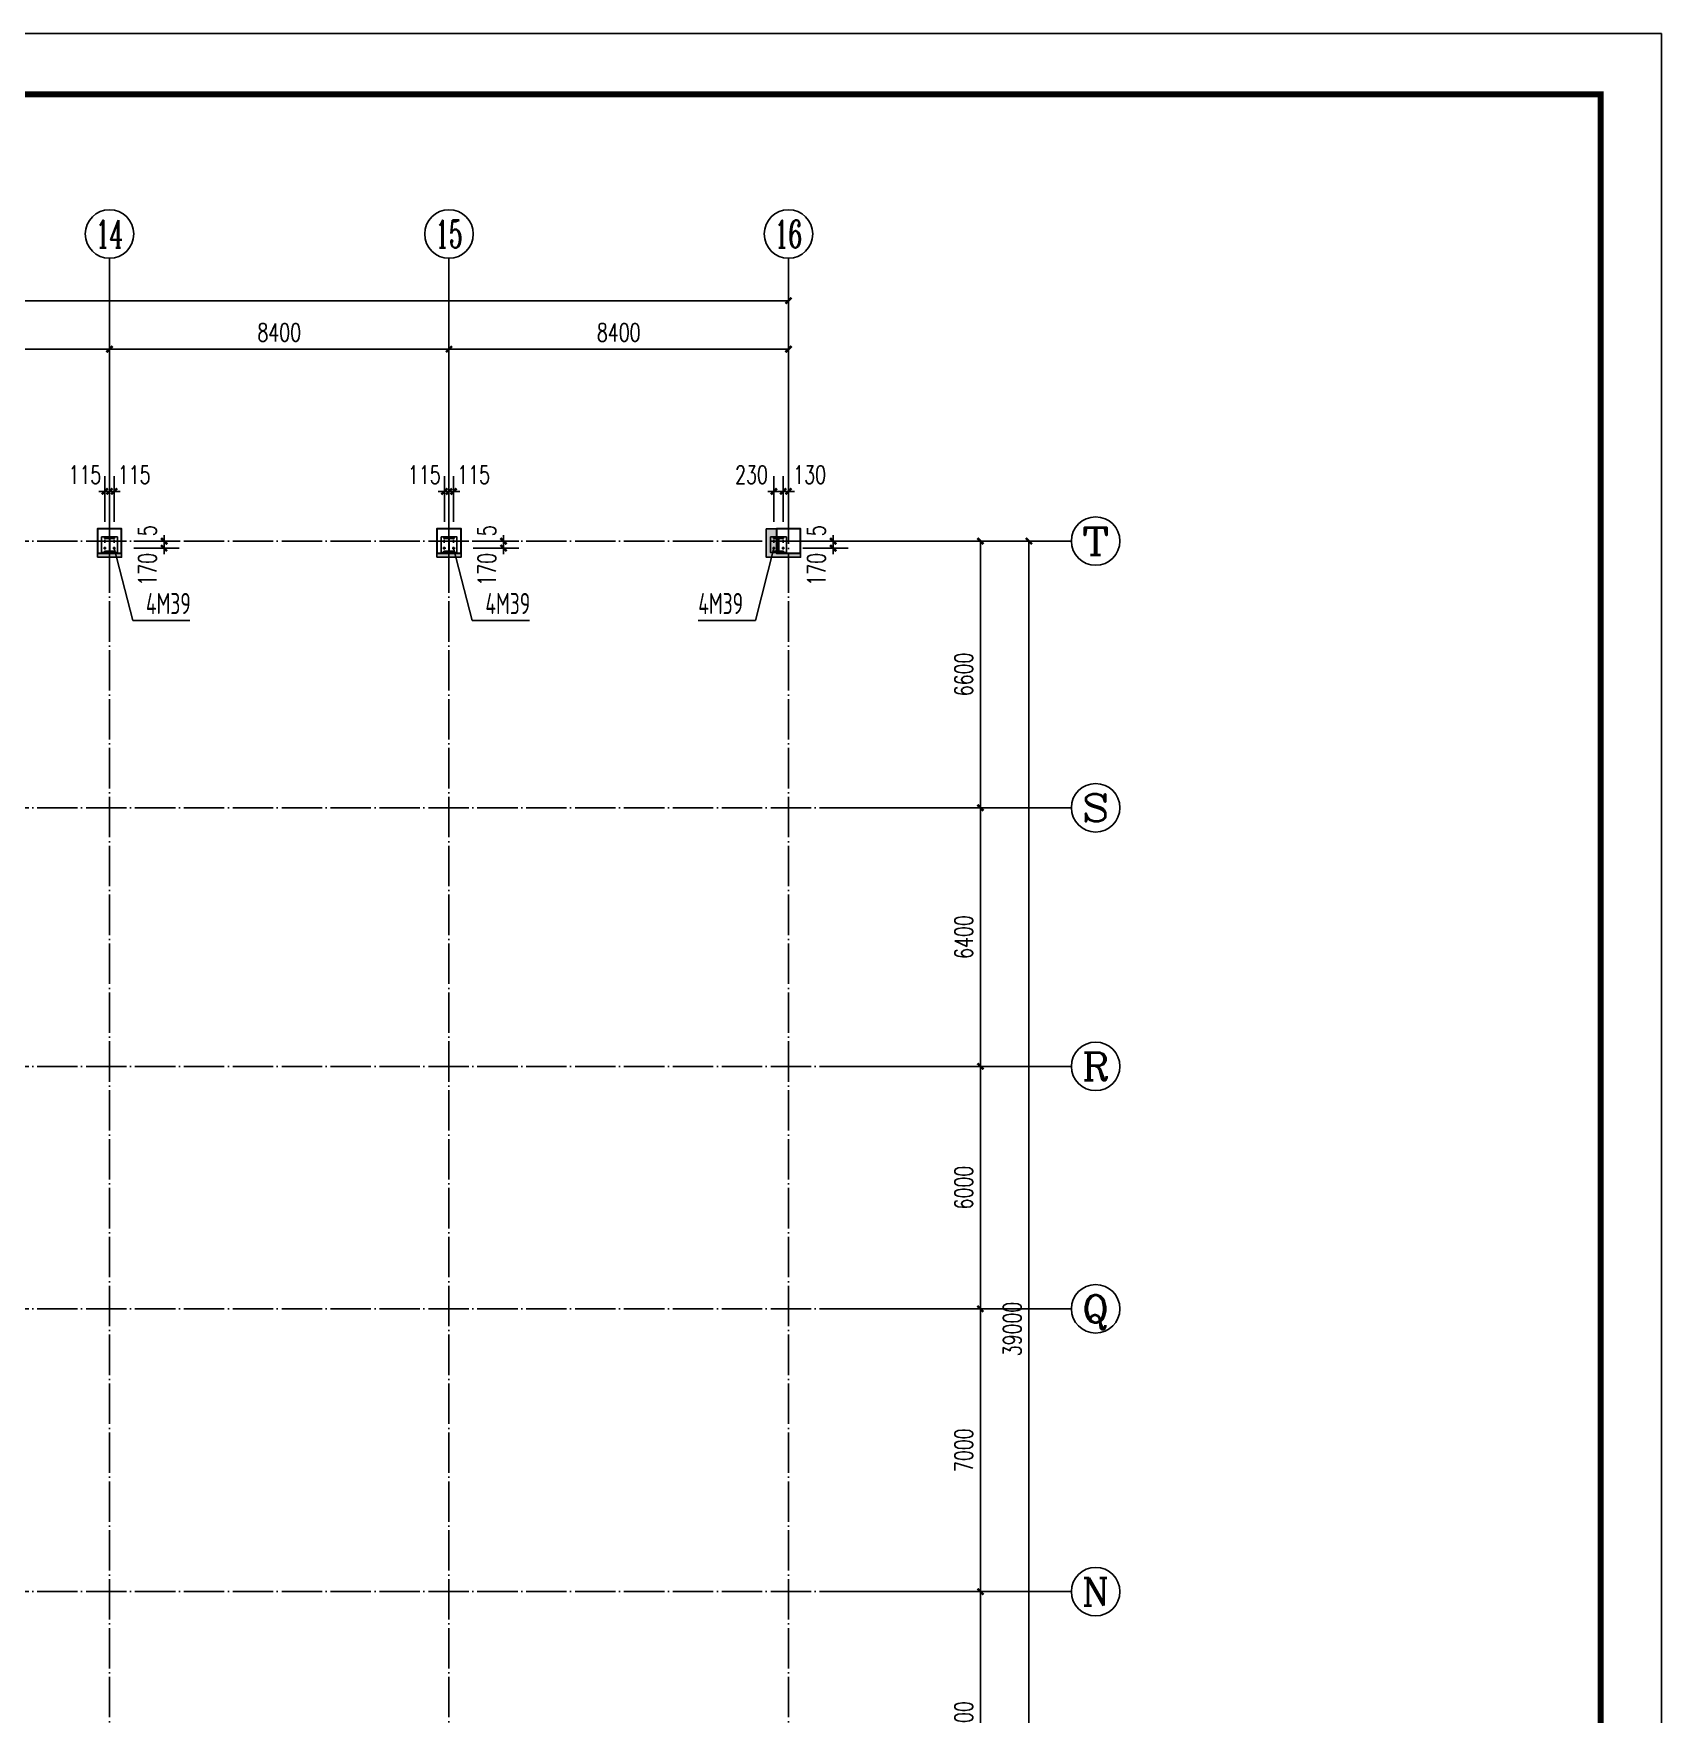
# Model space of a CAD drawing. Extents: x 712773 to 1022356, y -298958 to 209542.
# Drawn here: x 798645 to 838923, y -10254 to 31342 of the extents above; entities that cross this region are included whole.
import ezdxf
from ezdxf.enums import TextEntityAlignment as Align

# ---------------------------------------------------------------- set-up
doc = ezdxf.new("R2010")
doc.units = 0
doc.header["$LTSCALE"] = 500
doc.header["$MEASUREMENT"] = 0
doc.linetypes.add('DOTE', pattern=[2.42, 2, -0.2, 0.02, -0.2])
doc.layers.get('0').update_dxf_attribs({"linetype": 'CONTINUOUS'})
doc.layers.get('DEFPOINTS').update_dxf_attribs({"linetype": 'CONTINUOUS'})
doc.layers.add('0S-柱-线', color=50, linetype='CONTINUOUS', lineweight=30)
doc.layers.add('10', color=7, linetype='CONTINUOUS', lineweight=18)
for name, color, linetype in [('AXIS', 3, 'CONTINUOUS'), ('AXIS_TEXT', 7, 'CONTINUOUS'), ('DIM_LEAD', 3, 'CONTINUOUS'), ('DOTE', 1, 'DOTE'), ('PUB_DIM', 3, 'CONTINUOUS'), ('PUB_TEXT', 7, 'CONTINUOUS'), ('T-TK', 157, 'CONTINUOUS'), ('梁柱', 4, 'CONTINUOUS'), ('照明平面标注层', 111, 'CONTINUOUS')]:
    doc.layers.add(name, color=color, linetype=linetype)
doc.styles.add('_TCH_AXIS', font='COMPLEX', dxfattribs={"bigfont": 'GBCBIG'})
doc.styles.add('_TCH_DIM_T3', font='SIMPLEX', dxfattribs={"width": 0.705882, "bigfont": 'GBCBIG'})
doc.styles.add('COMPLEX', font='COMPLEX')
doc.styles.add('TSSD_Rein', font='tssdeng.shx', dxfattribs={"width": 0.7, "bigfont": 'hztxt.shx'})
doc.dimstyles.new('_TCH_ARCH&&150', dxfattribs={"dimtxt": 446.25, "dimasz": 150, "dimexe": 375, "dimexo": 450, "dimgap": 189.375, "dimtad": 1, "dimdec": 0, "dimzin": 0, "dimdsep": 46, "dimtxsty": '_TCH_DIM_T3', "dimblk": 'ARCHTICK', "dimcen": 0.09, "dimclrt": 7, "dimazin": 2, "dimtfac": 1, "dimtdec": 0, "dimtix": 1, "dimtmove": 2, "dimatfit": 3, "dimfxl": 0, "dimtolj": 1, "dimtzin": 0, "dimarcsym": 0})

# ---------------------------------------------------------------- blocks, each defined once
blk = doc.blocks.new('A1E图框')
at = {"layer": 'T-TK'}
for p in [(34800, -24700), (118900, -84100)]:
    blk.add_line(p, (118900, -24700), dxfattribs=at)
at = {"layer": 'T-TK', "const_width": 100}
blk.add_lwpolyline([(37300, -83100), (117900, -83100), (117900, -25700), (37300, -25700)], close=True, dxfattribs=at)
blk = doc.blocks.new('esrghhbgsehbgrth')
for p, q in [((752034, -20373), (752034, -20443)), ((752264, -20373), (752264, -20443)), ((751999, -20408), (752069, -20408)), ((751999, -20578), (752069, -20578)), ((752034, -20543), (752034, -20613)), ((752229, -20408), (752299, -20408)), ((752229, -20578), (752299, -20578)), ((752264, -20543), (752264, -20613))]:
    blk.add_line(p, q)
blk.add_lwpolyline([(751954, -20298), (752344, -20298), (752344, -20688), (751954, -20688)], close=True)
at = {"layer": '10', "color": 1}
for centre in [(752034, -20408), (752034, -20578), (752264, -20408), (752264, -20578)]:
    blk.add_circle(centre, 13, dxfattribs=at)
at = {"layer": '梁柱'}
for p, q in [((752024, -20323), (752274, -20323)), ((752024, -20337), (752024, -20323)), ((752024, -20337), (752274, -20337)), ((752145, -20649), (752145, -20337)), ((752154, -20649), (752154, -20337)), ((752274, -20323), (752274, -20337)), ((752274, -20649), (752024, -20649)), ((752024, -20663), (752024, -20649)), ((752274, -20663), (752024, -20663)), ((752274, -20649), (752274, -20663))]:
    blk.add_line(p, q, dxfattribs=at)
blk = doc.blocks.new('_ArchTick')
at = {"color": 0, "linetype": 'ByBlock', "const_width": 0.4}
blk.add_lwpolyline([(-0.5, -0.5), (0.5, 0.5)], dxfattribs=at)
blk = doc.blocks.new('*D299')
at = {"layer": 'AXIS', "color": 0, "lineweight": -2, "transparency": 16777216}
for p, q in [((750123, 20233), (750123, 25108)), ((817323, 20233), (817323, 25108)), ((750123, 24733), (817323, 24733))]:
    blk.add_line(p, q, dxfattribs=at)
at = {"layer": 'DEFPOINTS', "color": 0, "transparency": 16777216}
for p in [(817323, 24733), (750123, 19783), (817323, 19783)]:
    blk.add_point(p, dxfattribs=at)
at = {"layer": 'AXIS', "color": 0, "lineweight": -2, "transparency": 16777216, "xscale": 150, "yscale": 150, "zscale": 150, "rotation": 180}
blk.add_blockref('_ArchTick', (750123, 24733), dxfattribs=at)
at = {"layer": 'AXIS', "color": 0, "lineweight": -2, "transparency": 16777216, "xscale": 150, "yscale": 150, "zscale": 150}
blk.add_blockref('_ArchTick', (817323, 24733), dxfattribs=at)
at = {"layer": 'AXIS', "color": 7, "transparency": 16777216, "insert": (783723, 25146), "char_height": 446.2, "attachment_point": 5, "style": '_TCH_DIM_T3'}
blk.add_mtext('\\A1;67200', dxfattribs=at)
blk = doc.blocks.new('*D306')
at = {"layer": 'AXIS', "color": 0, "lineweight": -2, "transparency": 16777216}
for p, q in [((792123, 20233), (792123, 23908)), ((800523, 20233), (800523, 23908)), ((792123, 23533), (800523, 23533))]:
    blk.add_line(p, q, dxfattribs=at)
at = {"layer": 'DEFPOINTS', "color": 0, "transparency": 16777216}
for p in [(800523, 23533), (792123, 19783), (800523, 19783)]:
    blk.add_point(p, dxfattribs=at)
at = {"layer": 'AXIS', "color": 0, "lineweight": -2, "transparency": 16777216, "xscale": 150, "yscale": 150, "zscale": 150, "rotation": 180}
blk.add_blockref('_ArchTick', (792123, 23533), dxfattribs=at)
at = {"layer": 'AXIS', "color": 0, "lineweight": -2, "transparency": 16777216, "xscale": 150, "yscale": 150, "zscale": 150}
blk.add_blockref('_ArchTick', (800523, 23533), dxfattribs=at)
at = {"layer": 'AXIS', "color": 7, "transparency": 16777216, "insert": (796323, 23946), "char_height": 446.2, "attachment_point": 5, "style": '_TCH_DIM_T3'}
blk.add_mtext('\\A1;8400', dxfattribs=at)
blk = doc.blocks.new('*D307')
at = {"layer": 'AXIS', "color": 0, "lineweight": -2, "transparency": 16777216}
for p, q in [((800523, 20233), (800523, 23908)), ((808923, 20233), (808923, 23908)), ((800523, 23533), (808923, 23533))]:
    blk.add_line(p, q, dxfattribs=at)
at = {"layer": 'DEFPOINTS', "color": 0, "transparency": 16777216}
for p in [(808923, 23533), (800523, 19783), (808923, 19783)]:
    blk.add_point(p, dxfattribs=at)
at = {"layer": 'AXIS', "color": 0, "lineweight": -2, "transparency": 16777216, "xscale": 150, "yscale": 150, "zscale": 150, "rotation": 180}
blk.add_blockref('_ArchTick', (800523, 23533), dxfattribs=at)
at = {"layer": 'AXIS', "color": 0, "lineweight": -2, "transparency": 16777216, "xscale": 150, "yscale": 150, "zscale": 150}
blk.add_blockref('_ArchTick', (808923, 23533), dxfattribs=at)
at = {"layer": 'AXIS', "color": 7, "transparency": 16777216, "insert": (804723, 23946), "char_height": 446.2, "attachment_point": 5, "style": '_TCH_DIM_T3'}
blk.add_mtext('\\A1;8400', dxfattribs=at)
blk = doc.blocks.new('*D308')
at = {"layer": 'AXIS', "color": 0, "lineweight": -2, "transparency": 16777216}
for p, q in [((808923, 20233), (808923, 23908)), ((817323, 20233), (817323, 23908)), ((808923, 23533), (817323, 23533))]:
    blk.add_line(p, q, dxfattribs=at)
at = {"layer": 'DEFPOINTS', "color": 0, "transparency": 16777216}
for p in [(817323, 23533), (808923, 19783), (817323, 19783)]:
    blk.add_point(p, dxfattribs=at)
at = {"layer": 'AXIS', "color": 0, "lineweight": -2, "transparency": 16777216, "xscale": 150, "yscale": 150, "zscale": 150, "rotation": 180}
blk.add_blockref('_ArchTick', (808923, 23533), dxfattribs=at)
at = {"layer": 'AXIS', "color": 0, "lineweight": -2, "transparency": 16777216, "xscale": 150, "yscale": 150, "zscale": 150}
blk.add_blockref('_ArchTick', (817323, 23533), dxfattribs=at)
at = {"layer": 'AXIS', "color": 7, "transparency": 16777216, "insert": (813123, 23946), "char_height": 446.2, "attachment_point": 5, "style": '_TCH_DIM_T3'}
blk.add_mtext('\\A1;8400', dxfattribs=at)
blk = doc.blocks.new('*D316')
at = {"layer": 'AXIS', "color": 0, "lineweight": -2, "transparency": 16777216}
for p, q in [((818773, 18783), (823648, 18783)), ((823273, -20217), (823273, 18783)), ((818773, -20217), (823648, -20217))]:
    blk.add_line(p, q, dxfattribs=at)
at = {"layer": 'DEFPOINTS', "color": 0, "transparency": 16777216}
for p in [(818323, 18783), (823273, 18783), (818323, -20217)]:
    blk.add_point(p, dxfattribs=at)
at = {"layer": 'AXIS', "color": 0, "lineweight": -2, "transparency": 16777216, "xscale": 150, "yscale": 150, "zscale": 150}
for p, rotation in [((823273, 18783), 90), ((823273, -20217), 270)]:
    blk.add_blockref('_ArchTick', p, dxfattribs=dict(at, rotation=rotation))
at = {"layer": 'AXIS', "color": 7, "transparency": 16777216, "insert": (822861, -717), "char_height": 446.2, "attachment_point": 5, "rotation": 90, "style": '_TCH_DIM_T3'}
blk.add_mtext('\\A1;39000', dxfattribs=at)
blk = doc.blocks.new('*D318')
at = {"layer": 'AXIS', "color": 0, "lineweight": -2, "transparency": 16777216}
for p, q in [((818773, -7217), (822448, -7217)), ((822073, -13717), (822073, -7217)), ((818773, -13717), (822448, -13717))]:
    blk.add_line(p, q, dxfattribs=at)
at = {"layer": 'DEFPOINTS', "color": 0, "transparency": 16777216}
for p in [(818323, -7217), (822073, -7217), (818323, -13717)]:
    blk.add_point(p, dxfattribs=at)
at = {"layer": 'AXIS', "color": 0, "lineweight": -2, "transparency": 16777216, "xscale": 150, "yscale": 150, "zscale": 150}
for p, rotation in [((822073, -7217), 90), ((822073, -13717), 270)]:
    blk.add_blockref('_ArchTick', p, dxfattribs=dict(at, rotation=rotation))
at = {"layer": 'AXIS', "color": 7, "transparency": 16777216, "insert": (821661, -10467), "char_height": 446.2, "attachment_point": 5, "rotation": 90, "style": '_TCH_DIM_T3'}
blk.add_mtext('\\A1;6500', dxfattribs=at)
blk = doc.blocks.new('*D319')
at = {"layer": 'AXIS', "color": 0, "lineweight": -2, "transparency": 16777216}
for p, q in [((818773, -217), (822448, -217)), ((822073, -7217), (822073, -217)), ((818773, -7217), (822448, -7217))]:
    blk.add_line(p, q, dxfattribs=at)
at = {"layer": 'DEFPOINTS', "color": 0, "transparency": 16777216}
for p in [(818323, -217), (822073, -217), (818323, -7217)]:
    blk.add_point(p, dxfattribs=at)
at = {"layer": 'AXIS', "color": 0, "lineweight": -2, "transparency": 16777216, "xscale": 150, "yscale": 150, "zscale": 150}
for p, rotation in [((822073, -217), 90), ((822073, -7217), 270)]:
    blk.add_blockref('_ArchTick', p, dxfattribs=dict(at, rotation=rotation))
at = {"layer": 'AXIS', "color": 7, "transparency": 16777216, "insert": (821661, -3717), "char_height": 446.2, "attachment_point": 5, "rotation": 90, "style": '_TCH_DIM_T3'}
blk.add_mtext('\\A1;7000', dxfattribs=at)
blk = doc.blocks.new('*D320')
at = {"layer": 'AXIS', "color": 0, "lineweight": -2, "transparency": 16777216}
for p, q in [((818773, 5783), (822448, 5783)), ((822073, -217), (822073, 5783)), ((818773, -217), (822448, -217))]:
    blk.add_line(p, q, dxfattribs=at)
at = {"layer": 'DEFPOINTS', "color": 0, "transparency": 16777216}
for p in [(818323, 5783), (822073, 5783), (818323, -217)]:
    blk.add_point(p, dxfattribs=at)
at = {"layer": 'AXIS', "color": 0, "lineweight": -2, "transparency": 16777216, "xscale": 150, "yscale": 150, "zscale": 150}
for p, rotation in [((822073, 5783), 90), ((822073, -217), 270)]:
    blk.add_blockref('_ArchTick', p, dxfattribs=dict(at, rotation=rotation))
at = {"layer": 'AXIS', "color": 7, "transparency": 16777216, "insert": (821661, 2783), "char_height": 446.2, "attachment_point": 5, "rotation": 90, "style": '_TCH_DIM_T3'}
blk.add_mtext('\\A1;6000', dxfattribs=at)
blk = doc.blocks.new('*D321')
at = {"layer": 'AXIS', "color": 0, "lineweight": -2, "transparency": 16777216}
for p, q in [((818773, 12183), (822448, 12183)), ((822073, 5783), (822073, 12183)), ((818773, 5783), (822448, 5783))]:
    blk.add_line(p, q, dxfattribs=at)
at = {"layer": 'DEFPOINTS', "color": 0, "transparency": 16777216}
for p in [(818323, 12183), (822073, 12183), (818323, 5783)]:
    blk.add_point(p, dxfattribs=at)
at = {"layer": 'AXIS', "color": 0, "lineweight": -2, "transparency": 16777216, "xscale": 150, "yscale": 150, "zscale": 150}
for p, rotation in [((822073, 12183), 90), ((822073, 5783), 270)]:
    blk.add_blockref('_ArchTick', p, dxfattribs=dict(at, rotation=rotation))
at = {"layer": 'AXIS', "color": 7, "transparency": 16777216, "insert": (821661, 8983), "char_height": 446.2, "attachment_point": 5, "rotation": 90, "style": '_TCH_DIM_T3'}
blk.add_mtext('\\A1;6400', dxfattribs=at)
blk = doc.blocks.new('*D322')
at = {"layer": 'AXIS', "color": 0, "lineweight": -2, "transparency": 16777216}
for p, q in [((818773, 18783), (822448, 18783)), ((822073, 12183), (822073, 18783)), ((818773, 12183), (822448, 12183))]:
    blk.add_line(p, q, dxfattribs=at)
at = {"layer": 'DEFPOINTS', "color": 0, "transparency": 16777216}
for p in [(818323, 18783), (822073, 18783), (818323, 12183)]:
    blk.add_point(p, dxfattribs=at)
at = {"layer": 'AXIS', "color": 0, "lineweight": -2, "transparency": 16777216, "xscale": 150, "yscale": 150, "zscale": 150}
for p, rotation in [((822073, 18783), 90), ((822073, 12183), 270)]:
    blk.add_blockref('_ArchTick', p, dxfattribs=dict(at, rotation=rotation))
at = {"layer": 'AXIS', "color": 7, "transparency": 16777216, "insert": (821661, 15483), "char_height": 446.2, "attachment_point": 5, "rotation": 90, "style": '_TCH_DIM_T3'}
blk.add_mtext('\\A1;6600', dxfattribs=at)
blk = doc.blocks.new('*D436')
at = {"layer": 'DEFPOINTS', "color": 0, "transparency": 16777216}
for p in [(800638, 20013), (800523, 18813), (800638, 18813)]:
    blk.add_point(p, dxfattribs=at)
at = {"layer": 'PUB_DIM', "color": 0, "lineweight": -2, "transparency": 16777216}
for p, q in [((800523, 19263), (800523, 20388)), ((800638, 19263), (800638, 20388)), ((800523, 20013), (800373, 20013)), ((800523, 20013), (800638, 20013)), ((800638, 20013), (800788, 20013))]:
    blk.add_line(p, q, dxfattribs=at)
at = {"layer": 'PUB_DIM', "color": 0, "lineweight": -2, "transparency": 16777216, "xscale": 150, "yscale": 150, "zscale": 150}
blk.add_blockref('_ArchTick', (800523, 20013), dxfattribs=at)
at = {"layer": 'PUB_DIM', "color": 0, "lineweight": -2, "transparency": 16777216, "xscale": 150, "yscale": 150, "zscale": 150, "rotation": 180}
blk.add_blockref('_ArchTick', (800638, 20013), dxfattribs=at)
at = {"layer": 'PUB_DIM', "color": 7, "transparency": 16777216, "insert": (801133, 20426), "char_height": 446.2, "attachment_point": 5, "style": '_TCH_DIM_T3'}
blk.add_mtext('\\A1;115', dxfattribs=at)
blk = doc.blocks.new('*D437')
at = {"layer": 'DEFPOINTS', "color": 0, "transparency": 16777216}
for p in [(800523, 20013), (800408, 18813), (800523, 18813)]:
    blk.add_point(p, dxfattribs=at)
at = {"layer": 'PUB_DIM', "color": 0, "lineweight": -2, "transparency": 16777216}
for p, q in [((800408, 19263), (800408, 20388)), ((800523, 19263), (800523, 20388)), ((800408, 20013), (800258, 20013)), ((800408, 20013), (800523, 20013)), ((800523, 20013), (800673, 20013))]:
    blk.add_line(p, q, dxfattribs=at)
at = {"layer": 'PUB_DIM', "color": 0, "lineweight": -2, "transparency": 16777216, "xscale": 150, "yscale": 150, "zscale": 150}
blk.add_blockref('_ArchTick', (800408, 20013), dxfattribs=at)
at = {"layer": 'PUB_DIM', "color": 0, "lineweight": -2, "transparency": 16777216, "xscale": 150, "yscale": 150, "zscale": 150, "rotation": 180}
blk.add_blockref('_ArchTick', (800523, 20013), dxfattribs=at)
at = {"layer": 'PUB_DIM', "color": 7, "transparency": 16777216, "insert": (799913, 20426), "char_height": 446.2, "attachment_point": 5, "style": '_TCH_DIM_T3'}
blk.add_mtext('\\A1;115', dxfattribs=at)
blk = doc.blocks.new('*D438')
at = {"layer": 'DEFPOINTS', "color": 0, "transparency": 16777216}
for p in [(800673, 18778), (801873, 18778), (800673, 18608)]:
    blk.add_point(p, dxfattribs=at)
at = {"layer": 'PUB_DIM', "color": 0, "lineweight": -2, "transparency": 16777216}
for p, q in [((801123, 18778), (802248, 18778)), ((801873, 18778), (801873, 18928)), ((801873, 18608), (801873, 18778)), ((801123, 18608), (802248, 18608)), ((801873, 18608), (801873, 18458))]:
    blk.add_line(p, q, dxfattribs=at)
at = {"layer": 'PUB_DIM', "color": 0, "lineweight": -2, "transparency": 16777216, "xscale": 150, "yscale": 150, "zscale": 150}
for p, rotation in [((801873, 18778), 270), ((801873, 18608), 90)]:
    blk.add_blockref('_ArchTick', p, dxfattribs=dict(at, rotation=rotation))
at = {"layer": 'PUB_DIM', "color": 7, "transparency": 16777216, "insert": (801461, 18083), "char_height": 446.2, "attachment_point": 5, "rotation": 90, "style": '_TCH_DIM_T3'}
blk.add_mtext('\\A1;170', dxfattribs=at)
blk = doc.blocks.new('*D439')
at = {"layer": 'DEFPOINTS', "color": 0, "transparency": 16777216}
for p in [(800673, 18783), (800673, 18778), (801873, 18783)]:
    blk.add_point(p, dxfattribs=at)
at = {"layer": 'PUB_DIM', "color": 0, "lineweight": -2, "transparency": 16777216}
for p, q in [((801123, 18783), (802248, 18783)), ((801123, 18778), (802248, 18778)), ((801873, 18783), (801873, 18933)), ((801873, 18778), (801873, 18783)), ((801873, 18778), (801873, 18628))]:
    blk.add_line(p, q, dxfattribs=at)
at = {"layer": 'PUB_DIM', "color": 0, "lineweight": -2, "transparency": 16777216, "xscale": 150, "yscale": 150, "zscale": 150}
for p, rotation in [((801873, 18783), 270), ((801873, 18778), 90)]:
    blk.add_blockref('_ArchTick', p, dxfattribs=dict(at, rotation=rotation))
at = {"layer": 'PUB_DIM', "color": 7, "transparency": 16777216, "insert": (801461, 19038), "char_height": 446.2, "attachment_point": 5, "rotation": 90, "style": '_TCH_DIM_T3'}
blk.add_mtext('\\A1;5', dxfattribs=at)
blk = doc.blocks.new('*D440')
at = {"layer": 'DEFPOINTS', "color": 0, "transparency": 16777216}
for p in [(809038, 20013), (808923, 18813), (809038, 18813)]:
    blk.add_point(p, dxfattribs=at)
at = {"layer": 'PUB_DIM', "color": 0, "lineweight": -2, "transparency": 16777216}
for p, q in [((808923, 19263), (808923, 20388)), ((809038, 19263), (809038, 20388)), ((808923, 20013), (808773, 20013)), ((808923, 20013), (809038, 20013)), ((809038, 20013), (809188, 20013))]:
    blk.add_line(p, q, dxfattribs=at)
at = {"layer": 'PUB_DIM', "color": 0, "lineweight": -2, "transparency": 16777216, "xscale": 150, "yscale": 150, "zscale": 150}
blk.add_blockref('_ArchTick', (808923, 20013), dxfattribs=at)
at = {"layer": 'PUB_DIM', "color": 0, "lineweight": -2, "transparency": 16777216, "xscale": 150, "yscale": 150, "zscale": 150, "rotation": 180}
blk.add_blockref('_ArchTick', (809038, 20013), dxfattribs=at)
at = {"layer": 'PUB_DIM', "color": 7, "transparency": 16777216, "insert": (809533, 20426), "char_height": 446.2, "attachment_point": 5, "style": '_TCH_DIM_T3'}
blk.add_mtext('\\A1;115', dxfattribs=at)
blk = doc.blocks.new('*D441')
at = {"layer": 'DEFPOINTS', "color": 0, "transparency": 16777216}
for p in [(808923, 20013), (808808, 18813), (808923, 18813)]:
    blk.add_point(p, dxfattribs=at)
at = {"layer": 'PUB_DIM', "color": 0, "lineweight": -2, "transparency": 16777216}
for p, q in [((808808, 19263), (808808, 20388)), ((808923, 19263), (808923, 20388)), ((808808, 20013), (808658, 20013)), ((808808, 20013), (808923, 20013)), ((808923, 20013), (809073, 20013))]:
    blk.add_line(p, q, dxfattribs=at)
at = {"layer": 'PUB_DIM', "color": 0, "lineweight": -2, "transparency": 16777216, "xscale": 150, "yscale": 150, "zscale": 150}
blk.add_blockref('_ArchTick', (808808, 20013), dxfattribs=at)
at = {"layer": 'PUB_DIM', "color": 0, "lineweight": -2, "transparency": 16777216, "xscale": 150, "yscale": 150, "zscale": 150, "rotation": 180}
blk.add_blockref('_ArchTick', (808923, 20013), dxfattribs=at)
at = {"layer": 'PUB_DIM', "color": 7, "transparency": 16777216, "insert": (808313, 20426), "char_height": 446.2, "attachment_point": 5, "style": '_TCH_DIM_T3'}
blk.add_mtext('\\A1;115', dxfattribs=at)
blk = doc.blocks.new('*D442')
at = {"layer": 'DEFPOINTS', "color": 0, "transparency": 16777216}
for p in [(809073, 18778), (810273, 18778), (809073, 18608)]:
    blk.add_point(p, dxfattribs=at)
at = {"layer": 'PUB_DIM', "color": 0, "lineweight": -2, "transparency": 16777216}
for p, q in [((809523, 18778), (810648, 18778)), ((810273, 18778), (810273, 18928)), ((810273, 18608), (810273, 18778)), ((809523, 18608), (810648, 18608)), ((810273, 18608), (810273, 18458))]:
    blk.add_line(p, q, dxfattribs=at)
at = {"layer": 'PUB_DIM', "color": 0, "lineweight": -2, "transparency": 16777216, "xscale": 150, "yscale": 150, "zscale": 150}
for p, rotation in [((810273, 18778), 270), ((810273, 18608), 90)]:
    blk.add_blockref('_ArchTick', p, dxfattribs=dict(at, rotation=rotation))
at = {"layer": 'PUB_DIM', "color": 7, "transparency": 16777216, "insert": (809861, 18083), "char_height": 446.2, "attachment_point": 5, "rotation": 90, "style": '_TCH_DIM_T3'}
blk.add_mtext('\\A1;170', dxfattribs=at)
blk = doc.blocks.new('*D443')
at = {"layer": 'DEFPOINTS', "color": 0, "transparency": 16777216}
for p in [(809073, 18783), (809073, 18778), (810273, 18783)]:
    blk.add_point(p, dxfattribs=at)
at = {"layer": 'PUB_DIM', "color": 0, "lineweight": -2, "transparency": 16777216}
for p, q in [((809523, 18783), (810648, 18783)), ((809523, 18778), (810648, 18778)), ((810273, 18783), (810273, 18933)), ((810273, 18778), (810273, 18783)), ((810273, 18778), (810273, 18628))]:
    blk.add_line(p, q, dxfattribs=at)
at = {"layer": 'PUB_DIM', "color": 0, "lineweight": -2, "transparency": 16777216, "xscale": 150, "yscale": 150, "zscale": 150}
for p, rotation in [((810273, 18783), 270), ((810273, 18778), 90)]:
    blk.add_blockref('_ArchTick', p, dxfattribs=dict(at, rotation=rotation))
at = {"layer": 'PUB_DIM', "color": 7, "transparency": 16777216, "insert": (809861, 19038), "char_height": 446.2, "attachment_point": 5, "rotation": 90, "style": '_TCH_DIM_T3'}
blk.add_mtext('\\A1;5', dxfattribs=at)
blk = doc.blocks.new('*D444')
at = {"layer": 'DEFPOINTS', "color": 0, "transparency": 16777216}
for p in [(817228, 18778), (818428, 18778), (817228, 18608)]:
    blk.add_point(p, dxfattribs=at)
at = {"layer": 'PUB_DIM', "color": 0, "lineweight": -2, "transparency": 16777216}
for p, q in [((817678, 18778), (818803, 18778)), ((818428, 18778), (818428, 18928)), ((818428, 18608), (818428, 18778)), ((817678, 18608), (818803, 18608)), ((818428, 18608), (818428, 18458))]:
    blk.add_line(p, q, dxfattribs=at)
at = {"layer": 'PUB_DIM', "color": 0, "lineweight": -2, "transparency": 16777216, "xscale": 150, "yscale": 150, "zscale": 150}
for p, rotation in [((818428, 18778), 270), ((818428, 18608), 90)]:
    blk.add_blockref('_ArchTick', p, dxfattribs=dict(at, rotation=rotation))
at = {"layer": 'PUB_DIM', "color": 7, "transparency": 16777216, "insert": (818016, 18083), "char_height": 446.2, "attachment_point": 5, "rotation": 90, "style": '_TCH_DIM_T3'}
blk.add_mtext('\\A1;170', dxfattribs=at)
blk = doc.blocks.new('*D445')
at = {"layer": 'DEFPOINTS', "color": 0, "transparency": 16777216}
for p in [(817228, 18783), (817228, 18778), (818428, 18783)]:
    blk.add_point(p, dxfattribs=at)
at = {"layer": 'PUB_DIM', "color": 0, "lineweight": -2, "transparency": 16777216}
for p, q in [((817678, 18783), (818803, 18783)), ((817678, 18778), (818803, 18778)), ((818428, 18783), (818428, 18933)), ((818428, 18778), (818428, 18783)), ((818428, 18778), (818428, 18628))]:
    blk.add_line(p, q, dxfattribs=at)
at = {"layer": 'PUB_DIM', "color": 0, "lineweight": -2, "transparency": 16777216, "xscale": 150, "yscale": 150, "zscale": 150}
for p, rotation in [((818428, 18783), 270), ((818428, 18778), 90)]:
    blk.add_blockref('_ArchTick', p, dxfattribs=dict(at, rotation=rotation))
at = {"layer": 'PUB_DIM', "color": 7, "transparency": 16777216, "insert": (818016, 19038), "char_height": 446.2, "attachment_point": 5, "rotation": 90, "style": '_TCH_DIM_T3'}
blk.add_mtext('\\A1;5', dxfattribs=at)
blk = doc.blocks.new('*D446')
at = {"layer": 'DEFPOINTS', "color": 0, "transparency": 16777216}
for p in [(817193, 20013), (816963, 18813), (817193, 18813)]:
    blk.add_point(p, dxfattribs=at)
at = {"layer": 'PUB_DIM', "color": 0, "lineweight": -2, "transparency": 16777216}
for p, q in [((816963, 19263), (816963, 20388)), ((817193, 19263), (817193, 20388)), ((816963, 20013), (816813, 20013)), ((816963, 20013), (817193, 20013)), ((817193, 20013), (817343, 20013))]:
    blk.add_line(p, q, dxfattribs=at)
at = {"layer": 'PUB_DIM', "color": 0, "lineweight": -2, "transparency": 16777216, "xscale": 150, "yscale": 150, "zscale": 150}
blk.add_blockref('_ArchTick', (816963, 20013), dxfattribs=at)
at = {"layer": 'PUB_DIM', "color": 0, "lineweight": -2, "transparency": 16777216, "xscale": 150, "yscale": 150, "zscale": 150, "rotation": 180}
blk.add_blockref('_ArchTick', (817193, 20013), dxfattribs=at)
at = {"layer": 'PUB_DIM', "color": 7, "transparency": 16777216, "insert": (816408, 20426), "char_height": 446.2, "attachment_point": 5, "style": '_TCH_DIM_T3'}
blk.add_mtext('\\A1;230', dxfattribs=at)
blk = doc.blocks.new('*D447')
at = {"layer": 'DEFPOINTS', "color": 0, "transparency": 16777216}
for p in [(817323, 20013), (817193, 18813), (817323, 18813)]:
    blk.add_point(p, dxfattribs=at)
at = {"layer": 'PUB_DIM', "color": 0, "lineweight": -2, "transparency": 16777216}
for p, q in [((817193, 19263), (817193, 20388)), ((817323, 19263), (817323, 20388)), ((817193, 20013), (817043, 20013)), ((817193, 20013), (817323, 20013)), ((817323, 20013), (817473, 20013))]:
    blk.add_line(p, q, dxfattribs=at)
at = {"layer": 'PUB_DIM', "color": 0, "lineweight": -2, "transparency": 16777216, "xscale": 150, "yscale": 150, "zscale": 150}
blk.add_blockref('_ArchTick', (817193, 20013), dxfattribs=at)
at = {"layer": 'PUB_DIM', "color": 0, "lineweight": -2, "transparency": 16777216, "xscale": 150, "yscale": 150, "zscale": 150, "rotation": 180}
blk.add_blockref('_ArchTick', (817323, 20013), dxfattribs=at)
at = {"layer": 'PUB_DIM', "color": 7, "transparency": 16777216, "insert": (817848, 20426), "char_height": 446.2, "attachment_point": 5, "style": '_TCH_DIM_T3'}
blk.add_mtext('\\A1;130', dxfattribs=at)
blk = doc.blocks.new('_AXISO')
blk.add_circle((0, 0), 0.5)
at = {"layer": 'AXIS_TEXT', "style": 'COMPLEX', "width": 1.302083}
blk.add_attdef('A', text='', height=0.56, dxfattribs=at).set_placement((-0.25, -0.28), (0.25, -0.28), align=Align.FIT)

msp = doc.modelspace()

# ---------------------------------------------------------------- hatches: boundary and pattern name
h = msp.add_hatch()
h.set_pattern_fill('混凝土', color=256, scale=50)
h.set_pattern_definition([(50, (0, 2878.7), (358.63009, -31.37607), [37.5, -412.5]), (355, (0, 2878.7), (-69.37567, 376.09607), [30, -330]), (100.4514, (29.9, 2876.1), (289.25469, 344.71977), [31.8701, -350.57106]), (46.1842, (0, 2978.7), (533.62052, -82.7595), [56.25, -618.75]), (96.6356, (44.47, 2971.8), (467.33135, 487.05894), [47.80514, -525.8565]), (351.1842, (0, 2978.7), (467.33097, 487.0593), [45, -495]), (21, (50, 2953.7), (298.45353, -201.30945), [37.5, -412.5]), (326, (50, 2953.7), (121.65767, 362.57502), [30, -330]), (71.4514, (74.87, 2936.94), (420.11131, 161.26525), [31.8701, -350.57106]), (37.5, (0, 2878.71), (6.079928, 166.446927), [0, -326, 0, -335, 0, -331.25]), (7.5, (0, 2878.71), (131.53477, 197.205856), [0, -191, 0, -318.5, 0, -126.25]), (327.5, (-111.5, 2878.71), (266.911218, -11.277436), [0, -125, 0, -390, 0, -517.5]), (317.5, (-161.5, 2878.71), (291.593085, 50.05249), [0, -162.5, 0, -259, 0, -367.5])])
h.paths.add_polyline_path([(750803, 19083.2), (750803, 18383.2), (750303, 18383.2), (749703, 18383.2), (749703, 18483.2), (750303, 18483.2), (750303, 19083.2)])
h.paths.add_polyline_path([(758223, 18383.2), (758223, 18483.2), (758823, 18483.2), (758823, 18383.2)])
h.paths.add_polyline_path([(766623, 18383.2), (766623, 18483.2), (767223, 18483.2), (767223, 18383.2)])
h.paths.add_polyline_path([(775023, 18383.2), (775023, 18483.2), (775623, 18483.2), (775623, 18383.2)])
h.paths.add_polyline_path([(783803, 18383.2), (783803, 18483.2), (784403, 18483.2), (784403, 18383.2)])
h.paths.add_polyline_path([(783043, 18383.2), (783043, 18483.2), (783643, 18483.2), (783643, 18383.2)])
h.paths.add_polyline_path([(791823, 18383.2), (791823, 18483.2), (792423, 18483.2), (792423, 18383.2)])
h.paths.add_polyline_path([(800223, 18383.2), (800223, 18483.2), (800823, 18483.2), (800823, 18383.2)])
h.paths.add_polyline_path([(808623, 18383.2), (808623, 18483.2), (809223, 18483.2), (809223, 18383.2)])
h.paths.add_polyline_path([(817023, 19083.2), (817023, 18483.2), (817623, 18483.2), (817623, 18383.2), (816773, 18383.2), (816773, 19083.2)])

# ---------------------------------------------------------------- linework, layer by layer
for points in [[(817023, 19083.2), (817023, 18483.2), (817623, 18483.2), (817623, 18383.2), (816773, 18383.2), (816773, 19083.2)], [(800223, 18383.2), (800223, 18483.2), (800823, 18483.2), (800823, 18383.2)], [(808623, 18383.2), (808623, 18483.2), (809223, 18483.2), (809223, 18383.2)]]:
    msp.add_lwpolyline(points, close=True)
at = {"layer": '0S-柱-线'}
for points in [[(800823, 18483.2), (800823, 19083.2), (800223, 19083.2), (800223, 18483.2)], [(809223, 18483.2), (809223, 19083.2), (808623, 19083.2), (808623, 18483.2)], [(817623, 18483.2), (817623, 19083.2), (817023, 19083.2), (817023, 18483.2)]]:
    msp.add_lwpolyline(points, close=True, dxfattribs=at)
at = {"layer": 'AXIS'}
for p, q in [((800523, 19783.2), (800523, 25783.2)), ((808923, 19783.2), (808923, 25783.2)), ((817323, 19783.2), (817323, 25783.2)), ((818323, 18783.2), (824323, 18783.2)), ((818323, 12183.2), (824323, 12183.2)), ((818323, 5783.2), (824323, 5783.2)), ((818323, -216.8), (824323, -216.8)), ((818323, -7216.8), (824323, -7216.8))]:
    msp.add_line(p, q, dxfattribs=at)
at = {"layer": 'DIM_LEAD'}
for p, q in [((800638, 18608.2), (801095.8, 16817.3)), ((809038, 18608.2), (809495.8, 16817.3)), ((816963, 18608.2), (816505.2, 16817.3)), ((801095.8, 16817.3), (802511, 16817.3)), ((809495.8, 16817.3), (810911, 16817.3)), ((816505.2, 16817.3), (815090, 16817.3))]:
    msp.add_line(p, q, dxfattribs=at)
at = {"layer": 'DOTE'}
for p, q in [((800523, -21216.8), (800523, 19783.2)), ((808923, -21216.8), (808923, 19783.2)), ((817323, -21216.8), (817323, 19783.2)), ((749123, 18783.2), (818323, 18783.2)), ((749123, 12183.2), (818323, 12183.2)), ((749123, 5783.2), (818323, 5783.2)), ((749123, -216.8), (818323, -216.8)), ((749123, -7216.8), (818323, -7216.8))]:
    msp.add_line(p, q, dxfattribs=at)

# ---------------------------------------------------------------- block references
for p in [(48373.6, 39186.2), (56773.6, 39186.2), (64928.6, 39186.2)]:
    msp.add_blockref('esrghhbgsehbgrth', p)
at = {"layer": 'AXIS'}
ref = msp.add_blockref('_AXISO', (800523, 26383.2), dxfattribs=dict(at, xscale=1200, yscale=1200, zscale=1200))
ref.add_attrib('A', '14', dxfattribs={"layer": 'AXIS_TEXT', "height": 678.82, "style": '_TCH_AXIS', "width": 0.846774}).set_placement((800183.6, 26043.8), (800862.4, 26043.8), align=Align.FIT)
ref = msp.add_blockref('_AXISO', (808923, 26383.2), dxfattribs=dict(at, xscale=1200, yscale=1200, zscale=1200))
ref.add_attrib('A', '15', dxfattribs={"layer": 'AXIS_TEXT', "height": 678.82, "style": '_TCH_AXIS', "width": 0.905172}).set_placement((808583.6, 26043.8), (809262.4, 26043.8), align=Align.FIT)
ref = msp.add_blockref('_AXISO', (817323, 26383.2), dxfattribs=dict(at, xscale=1200, yscale=1200, zscale=1200))
ref.add_attrib('A', '16', dxfattribs={"layer": 'AXIS_TEXT', "height": 678.82, "style": '_TCH_AXIS', "width": 0.905172}).set_placement((816983.6, 26043.8), (817662.4, 26043.8), align=Align.FIT)
ref = msp.add_blockref('_AXISO', (824923, 18783.2), dxfattribs=dict(at, xscale=1200, yscale=1200, zscale=1200))
ref.add_attrib('A', 'T', dxfattribs={"layer": 'AXIS_TEXT', "height": 678.8, "style": '_TCH_AXIS', "width": 1.75}).set_placement((824583.6, 18443.8), (825262.4, 18443.8), align=Align.FIT)
ref = msp.add_blockref('_AXISO', (824923, 12183.2), dxfattribs=dict(at, xscale=1200, yscale=1200, zscale=1200))
ref.add_attrib('A', 'S', dxfattribs={"layer": 'AXIS_TEXT', "height": 678.8, "style": '_TCH_AXIS', "width": 1.875}).set_placement((824583.6, 11843.8), (825262.4, 11843.8), align=Align.FIT)
ref = msp.add_blockref('_AXISO', (824923, 5783.2), dxfattribs=dict(at, xscale=1200, yscale=1200, zscale=1200))
ref.add_attrib('A', 'R', dxfattribs={"layer": 'AXIS_TEXT', "height": 678.8, "style": '_TCH_AXIS', "width": 1.458333}).set_placement((824583.6, 5443.8), (825262.4, 5443.8), align=Align.FIT)
ref = msp.add_blockref('_AXISO', (824923, -216.8), dxfattribs=dict(at, xscale=1200, yscale=1200, zscale=1200))
ref.add_attrib('A', 'Q', dxfattribs={"layer": 'AXIS_TEXT', "height": 678.8, "style": '_TCH_AXIS', "width": 1.640625}).set_placement((824583.6, -556.2), (825262.4, -556.2), align=Align.FIT)
ref = msp.add_blockref('_AXISO', (824923, -7216.8), dxfattribs=dict(at, xscale=1200, yscale=1200, zscale=1200))
ref.add_attrib('A', 'N', dxfattribs={"layer": 'AXIS_TEXT', "height": 678.8, "style": '_TCH_AXIS', "width": 1.381579}).set_placement((824583.6, -7556.2), (825262.4, -7556.2), align=Align.FIT)
at = {"layer": '照明平面标注层', "xscale": 1.5, "yscale": 1.5, "zscale": 1.5}
msp.add_blockref('A1E图框', (660573, 68392.5), dxfattribs=at)

# ---------------------------------------------------------------- texts
at = {"layer": 'PUB_TEXT', "style": 'TSSD_Rein', "width": 0.7}
for p in [(801422.7, 16974.8), (809822.7, 16974.8), (815090, 16974.8)]:
    msp.add_text('4M39', height=525, dxfattribs=at).set_placement(p)

# ---------------------------------------------------------------- dimensions: what is measured, and where the dimension line sits
at = {"layer": 'AXIS'}
for p1, p2, distance, picture, middle in [((750123, 19783.2), (817323, 19783.2), 4950, '*D299', (783723, 25145.7)), ((792123, 19783.2), (800523, 19783.2), 3750, '*D306', (796323, 23945.7)), ((800523, 19783.2), (808923, 19783.2), 3750, '*D307', (804723, 23945.7)), ((808923, 19783.2), (817323, 19783.2), 3750, '*D308', (813123, 23945.7)), ((818323, -20216.8), (818323, 18783.2), -4950, '*D316', (822860.5, -716.8)), ((818323, 12183.2), (818323, 18783.2), -3750, '*D322', (821660.5, 15483.2)), ((818323, 5783.2), (818323, 12183.2), -3750, '*D321', (821660.5, 8983.2)), ((818323, -216.8), (818323, 5783.2), -3750, '*D320', (821660.5, 2783.2)), ((818323, -7216.8), (818323, -216.8), -3750, '*D319', (821660.5, -3716.8)), ((818323, -13716.8), (818323, -7216.8), -3750, '*D318', (821660.5, -10466.8))]:
    dim = msp.add_aligned_dim(p1=p1, p2=p2, distance=distance, dimstyle='_TCH_ARCH&&150', dxfattribs=at)
    dim.commit()
    dim.dimension.update_dxf_attribs({"geometry": picture, "text_midpoint": middle})
at = {"layer": 'PUB_DIM'}
for base, p1, p2, angle, picture, middle in [((800523, 20013.2), (800408, 18813.2), (800523, 18813.2), 0, '*D437', (799913, 20425.7)), ((800638, 20013.2), (800523, 18813.2), (800638, 18813.2), 0, '*D436', (801133, 20425.7)), ((808923, 20013.2), (808808, 18813.2), (808923, 18813.2), 0, '*D441', (808313, 20425.7)), ((809038, 20013.2), (808923, 18813.2), (809038, 18813.2), 0, '*D440', (809533, 20425.7)), ((817193, 20013.2), (816963, 18813.2), (817193, 18813.2), 0, '*D446', (816408, 20425.7)), ((817323, 20013.2), (817193, 18813.2), (817323, 18813.2), 0, '*D447', (817848, 20425.7)), ((801873, 18783.2), (800673, 18778.2), (800673, 18783.2), 90, '*D439', (801460.5, 19038.2)), ((810273, 18783.2), (809073, 18778.2), (809073, 18783.2), 90, '*D443', (809860.5, 19038.2)), ((818428, 18783.2), (817228, 18778.2), (817228, 18783.2), 90, '*D445', (818015.5, 19038.2)), ((801873, 18778.2), (800673, 18608.2), (800673, 18778.2), 90, '*D438', (801460.5, 18083.2)), ((810273, 18778.2), (809073, 18608.2), (809073, 18778.2), 90, '*D442', (809860.5, 18083.2)), ((818428, 18778.2), (817228, 18608.2), (817228, 18778.2), 90, '*D444', (818015.5, 18083.2))]:
    dim = msp.add_linear_dim(base=base, p1=p1, p2=p2, angle=angle, dimstyle='_TCH_ARCH&&150', dxfattribs=at)
    dim.commit()
    dim.dimension.update_dxf_attribs({"geometry": picture, "text_midpoint": middle, "dimtype": 129})

doc.saveas('drawing.dxf')
